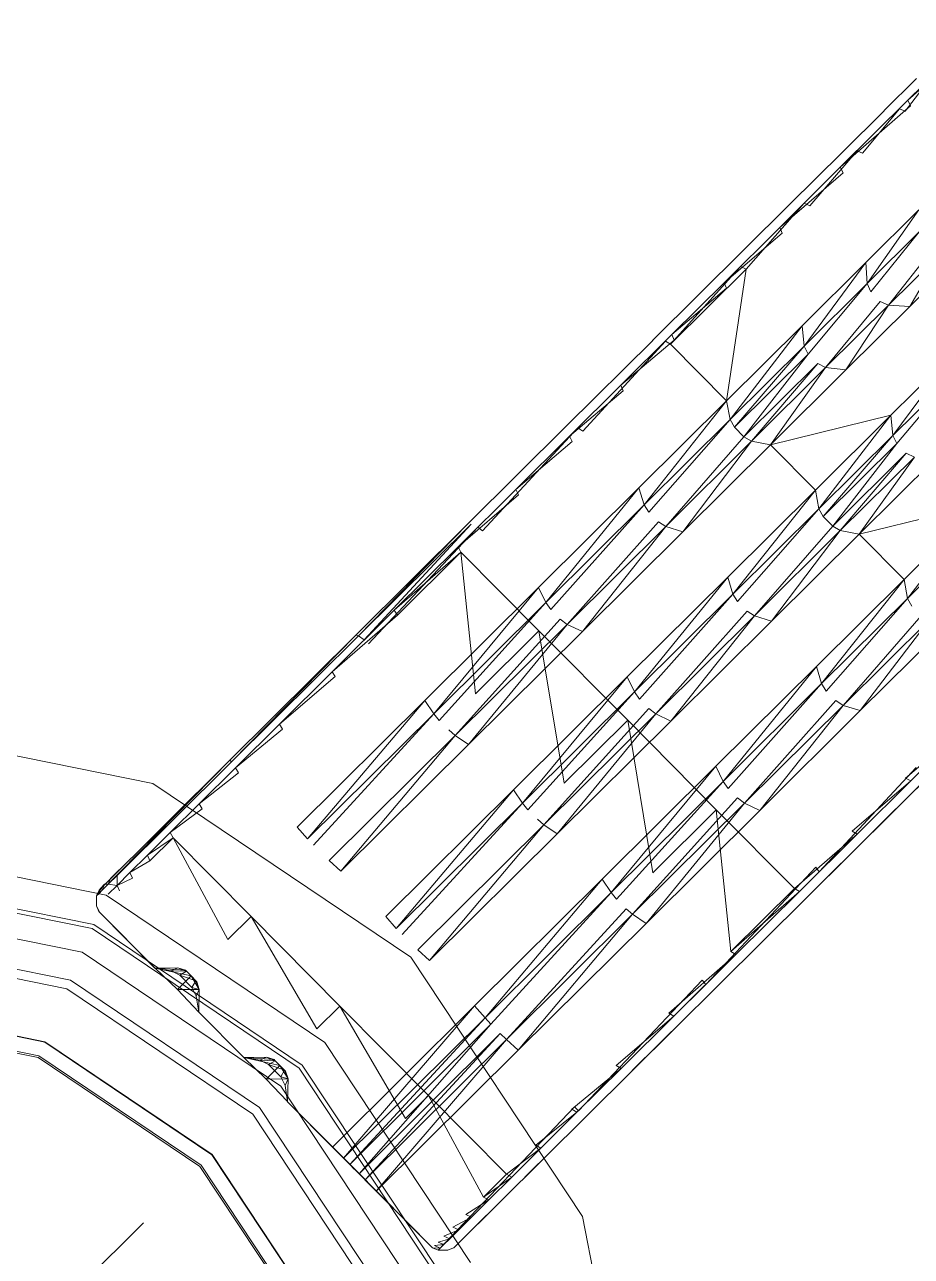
# Model space of a CAD drawing. Header units: millimetres. Extents: x 233224 to 234067, y -13631 to -11613.
# Drawn here: x 233537.18 to 233546.53, y -13182.63 to -13169.65 of the extents above; entities that cross this region are included whole.
import ezdxf

# ---------------------------------------------------------------- set-up
doc = ezdxf.new("R2010")
doc.units = ezdxf.units.MM
doc.header["$MEASUREMENT"] = 0
doc.layers.add('Int - Furniture _Pen_No__75', color=6, linetype='Continuous', lineweight=20)

# ---------------------------------------------------------------- blocks, each defined once
blk = doc.blocks.new('kalin masa ayak')
at = {"layer": 'Int - Furniture _Pen_No__75', "linetype": 'Continuous'}
for p, q in [((371.45, 307.81), (358.14, 337.76)), ((372.29, 275.05), (371.45, 307.81)), ((355.94, 277.87), (355.27, 304.17)), ((356.41, 277.79), (355.73, 304.27)), ((359.73, 277.21), (359.02, 305.01)), ((349.16, 279.03), (348.56, 302.65)), ((350.15, 278.86), (349.54, 302.87)), ((353.27, 278.33), (352.63, 303.56)), ((357.81, 302.58), (356.95, 301.98)), ((358.43, 302.73), (357.81, 302.58)), ((358.46, 302.73), (358.43, 302.73)), ((358.76, 302.67), (358.46, 302.73)), ((359.28, 302.59), (358.76, 302.67)), ((358.76, 302.67), (473.36, 282.89)), ((360.13, 302.44), (359.28, 302.59)), ((343.17, 280.07), (342.63, 301.31)), ((343.21, 280.06), (342.67, 301.33)), ((354.64, 289.91), (356.6, 301.43)), ((355.17, 293.14), (356.6, 301.43)), ((356.6, 301.43), (356.95, 301.98)), ((356.6, 301.43), (356.97, 301.98)), ((356.62, 301.43), (356.6, 301.43)), ((356.97, 301.98), (356.62, 301.43)), ((356.62, 301.43), (357.27, 301.93)), ((357.27, 301.93), (356.92, 301.37)), ((356.92, 301.37), (357.79, 301.84)), ((356.95, 301.98), (356.97, 301.98)), ((377.41, 297.84), (356.97, 301.98)), ((356.97, 301.98), (357.27, 301.93)), ((357.27, 301.93), (357.79, 301.84)), ((357.79, 301.84), (357.44, 301.29)), ((357.44, 301.29), (358.65, 301.69)), ((357.79, 301.84), (358.65, 301.69)), ((358.65, 301.69), (358.31, 301.13)), ((358.31, 301.13), (359.97, 301.46)), ((358.65, 301.69), (359.97, 301.46)), ((359.97, 301.46), (359.62, 300.91)), ((359.62, 300.91), (361.84, 301.14)), ((359.97, 301.46), (361.84, 301.14)), ((363.24, 301.9), (361.43, 302.21)), ((361.84, 301.14), (361.51, 300.58)), ((361.84, 301.14), (364.39, 300.7)), ((341.43, 280.37), (340.91, 300.93)), ((341.63, 280.33), (341.11, 300.97)), ((361.51, 300.58), (364.39, 300.7)), ((364.39, 300.7), (364.09, 300.14)), ((364.09, 300.14), (365.47, 288.04)), ((367.45, 299.56), (364.09, 300.14)), ((364.09, 300.14), (367.73, 300.12)), ((364.39, 300.7), (367.73, 300.12)), ((367.73, 300.12), (367.45, 299.56)), ((367.73, 300.12), (371.99, 299.39)), ((372.98, 300.22), (368.87, 300.93)), ((367.45, 299.56), (365.47, 288.04)), ((367.45, 299.56), (371.99, 299.39)), ((371.99, 299.39), (371.73, 298.82)), ((371.73, 298.82), (377.28, 298.47)), ((371.99, 299.39), (377.28, 298.47)), ((377.28, 298.47), (377.04, 297.9)), ((377.04, 297.9), (383.73, 297.36)), ((377.28, 298.47), (383.73, 297.36)), ((377.49, 298.43), (377.41, 297.84)), ((396.08, 294.62), (377.49, 298.43)), ((383.73, 297.36), (383.5, 296.79)), ((383.73, 297.36), (391.44, 296.03)), ((392.3, 296.89), (384.58, 298.22)), ((383.5, 296.79), (391.44, 296.03)), ((391.44, 296.03), (391.21, 295.45)), ((396.14, 295.22), (391.44, 296.03)), ((391.44, 296.03), (400.54, 294.45)), ((391.21, 295.45), (400.54, 294.45)), ((396.14, 295.22), (396.08, 294.62)), ((412.74, 291.74), (396.14, 295.22)), ((400.54, 294.45), (400.3, 293.89)), ((400.3, 293.89), (407.6, 280.77)), ((409.59, 292.28), (400.3, 293.89)), ((400.3, 293.89), (409.86, 292.85)), ((400.54, 294.45), (409.86, 292.85)), ((419.51, 292.19), (410.93, 293.67)), ((355.16, 293.14), (354.88, 291.5)), ((354.89, 291.5), (355.16, 293.14)), ((375.97, 289.56), (355.16, 293.14)), ((375.59, 287.92), (355.16, 293.14)), ((409.59, 292.28), (407.6, 280.77)), ((409.86, 292.85), (409.59, 292.28)), ((409.59, 292.28), (418.31, 291.39)), ((409.86, 292.85), (418.31, 291.39)), ((412.75, 292.35), (412.74, 291.74)), ((427.43, 289.2), (412.75, 292.35)), ((419.51, 292.19), (426.89, 290.91)), ((354.89, 291.5), (354.74, 290.61)), ((375.59, 287.92), (354.89, 291.5)), ((375.41, 287.05), (354.89, 291.5)), ((418.31, 291.39), (418.02, 290.83)), ((418.02, 290.83), (426.16, 290.03)), ((418.31, 291.39), (426.16, 290.03)), ((352.91, 280.06), (354.64, 289.91)), ((354.74, 290.61), (354.5, 289.23)), ((354.61, 289.92), (354.5, 289.23)), ((375.17, 285.65), (354.74, 290.61)), ((354.74, 290.61), (375.41, 287.05)), ((375.97, 289.56), (375.59, 287.92)), ((394.66, 286.33), (375.97, 289.56)), ((394.05, 284.74), (375.97, 289.56)), ((426.16, 290.03), (425.86, 289.48)), ((425.86, 289.48), (433.69, 288.74)), ((426.16, 290.03), (433.69, 288.74)), ((333.16, 281.8), (289.44, 289.38)), ((354.34, 288.33), (354.05, 286.69)), ((354.5, 289.23), (354.34, 288.33)), ((354.34, 288.33), (374.86, 283.1)), ((354.34, 288.33), (375.05, 284.76)), ((375.17, 285.65), (354.5, 289.23)), ((375.05, 284.76), (354.5, 289.23)), ((362.09, 288.63), (363.2, 274.96)), ((365.47, 288.04), (362.09, 288.63)), ((365.47, 288.04), (363.2, 274.96)), ((375.59, 287.92), (375.41, 287.05)), ((394.05, 284.74), (375.59, 287.92)), ((393.82, 283.86), (375.59, 287.92)), ((306.11, 286.47), (333.16, 281.8)), ((352.91, 280.06), (354.05, 286.69)), ((354.05, 286.69), (374.86, 283.1)), ((375.17, 285.65), (375.05, 284.76)), ((393.5, 281.57), (375.17, 285.65)), ((394.66, 286.33), (394.05, 284.74)), ((411.31, 283.45), (394.66, 286.33)), ((410.43, 281.91), (394.66, 286.33)), ((375.05, 284.76), (374.86, 283.1)), ((375.05, 284.76), (393.54, 279.88)), ((375.05, 284.76), (393.5, 281.57)), ((394.05, 284.74), (393.82, 283.86)), ((410.43, 281.91), (394.05, 284.74)), ((410.15, 281.04), (394.05, 284.74)), ((374.86, 283.1), (393.54, 279.88)), ((411.31, 283.45), (410.43, 281.91)), ((426.01, 280.91), (411.31, 283.45)), ((424.85, 279.42), (411.31, 283.45)), ((393.58, 282.47), (393.5, 281.57)), ((409.89, 278.74), (393.58, 282.47)), ((398.31, 282.37), (405.35, 267.68)), ((407.6, 280.77), (398.31, 282.37)), ((410.43, 281.91), (410.15, 281.04)), ((424.85, 279.42), (410.43, 281.91)), ((424.51, 278.57), (410.43, 281.91)), ((334.05, 261.18), (341.43, 280.37)), ((393.5, 281.57), (393.54, 279.88)), ((393.5, 281.57), (410.19, 277)), ((393.5, 281.57), (409.89, 278.74)), ((407.6, 280.77), (405.35, 267.68)), ((426.01, 280.91), (424.85, 279.42)), ((438.83, 278.7), (426.01, 280.91)), ((437.43, 277.25), (426.01, 280.91)), ((334.21, 261.08), (341.63, 280.33)), ((335.54, 260.23), (343.17, 280.07)), ((335.57, 260.21), (343.21, 280.06)), ((352.93, 280.06), (352.44, 276.82)), ((353.68, 278.52), (352.91, 280.06)), ((352.91, 280.06), (352.93, 280.06)), ((352.93, 280.06), (354.34, 278.12)), ((353.68, 278.52), (352.93, 280.06)), ((393.54, 279.88), (410.19, 277)), ((409.91, 279.65), (409.89, 278.74)), ((424.31, 276.25), (409.91, 279.65)), ((424.85, 279.42), (424.51, 278.57)), ((437.43, 277.25), (424.85, 279.42)), ((437.03, 276.41), (424.85, 279.42)), ((340.67, 256.99), (349.16, 279.03)), ((341.52, 256.45), (350.15, 278.86)), ((344.21, 254.76), (353.27, 278.33)), ((346.5, 253.31), (355.94, 277.87)), ((346.89, 253.06), (356.41, 277.79)), ((352.44, 276.82), (354.34, 278.12)), ((353.82, 277.51), (353.68, 278.52)), ((353.68, 278.52), (354.34, 278.12)), ((353.82, 277.51), (354.34, 278.12)), ((354.45, 276.47), (354.34, 278.12)), ((354.34, 278.12), (354.59, 277.32)), ((354.34, 278.12), (354.56, 277.17)), ((409.89, 278.74), (410.19, 277)), ((409.89, 278.74), (424.89, 274.46)), ((409.89, 278.74), (424.31, 276.25)), ((349.74, 251.26), (359.73, 277.21)), ((352.44, 276.82), (351.81, 273.6)), ((351.81, 273.6), (354.45, 276.47)), ((352.44, 276.82), (354.45, 276.47)), ((353.51, 275.7), (353.82, 277.51)), ((353.51, 275.7), (354.56, 277.17)), ((354.56, 277.17), (353.82, 277.51)), ((354.56, 277.17), (354.32, 275.78)), ((354.45, 276.47), (354.32, 275.78)), ((354.56, 277.17), (354.45, 276.47)), ((354.59, 277.32), (354.56, 277.17)), ((410.19, 277), (424.89, 274.46)), ((424.27, 277.17), (424.31, 276.25)), ((436.88, 274.08), (424.27, 277.17)), ((351.81, 273.6), (354.3, 275.62)), ((353.03, 274.81), (354.32, 275.78)), ((353.03, 274.81), (353.51, 275.7)), ((353.51, 275.7), (354.32, 275.78)), ((354.32, 275.78), (353.79, 274.95)), ((354.3, 275.62), (353.79, 274.95)), ((354.32, 275.78), (354.3, 275.62)), ((359.83, 275.54), (360.95, 261.88)), ((363.2, 274.96), (359.83, 275.54)), ((373.71, 276.47), (373.34, 274.84)), ((392.4, 273.24), (373.71, 276.47)), ((391.79, 271.65), (373.71, 276.47)), ((424.31, 276.25), (424.89, 274.46)), ((424.31, 276.25), (437.72, 272.24)), ((424.31, 276.25), (436.88, 274.08)), ((353.79, 274.95), (351.8, 273.61)), ((351.8, 273.61), (353.03, 274.81)), ((353.79, 274.95), (351.81, 273.6)), ((353.79, 274.95), (353.03, 274.81)), ((360.51, 244.46), (372.29, 275.05)), ((363.2, 274.96), (360.95, 261.88)), ((391.79, 271.65), (373.34, 274.84)), ((424.89, 274.46), (437.72, 272.24)), ((436.78, 275.02), (436.88, 274.08)), ((436.88, 274.08), (437.72, 272.24)), ((436.88, 274.08), (448.76, 270.34)), ((436.88, 274.08), (447.73, 272.21)), ((350.65, 266.97), (351.8, 273.61)), ((351.8, 273.61), (350.67, 266.98)), ((351.81, 273.6), (351.8, 273.61)), ((392.4, 273.24), (391.79, 271.65)), ((409.04, 270.37), (392.4, 273.24)), ((408.18, 268.83), (392.4, 273.24)), ((372.78, 271.67), (372.6, 270.02)), ((372.78, 271.67), (391.28, 266.79)), ((372.78, 271.67), (391.25, 268.49)), ((391.25, 268.49), (372.92, 272.57)), ((391.79, 271.65), (391.56, 270.78)), ((408.18, 268.83), (391.79, 271.65)), ((407.89, 267.96), (391.79, 271.65)), ((437.72, 272.24), (436.57, 265.62)), ((437.72, 272.24), (448.76, 270.34)), ((372.6, 270.02), (391.28, 266.79)), ((409.04, 270.37), (408.18, 268.83)), ((423.74, 267.83), (409.04, 270.37)), ((422.6, 266.33), (409.04, 270.37)), ((448.76, 270.34), (436.57, 265.62)), ((391.32, 269.39), (391.25, 268.49)), ((407.63, 265.65), (391.32, 269.39)), ((396.05, 269.28), (403.09, 254.6)), ((405.35, 267.68), (396.05, 269.28)), ((408.18, 268.83), (407.89, 267.96)), ((422.6, 266.33), (408.18, 268.83)), ((422.25, 265.48), (408.18, 268.83)), ((391.25, 268.49), (391.28, 266.79)), ((391.25, 268.49), (407.93, 263.91)), ((391.25, 268.49), (407.63, 265.65)), ((405.35, 267.68), (403.09, 254.6)), ((423.74, 267.83), (422.6, 266.33)), ((436.57, 265.62), (423.74, 267.83)), ((435.17, 264.17), (423.74, 267.83)), ((350.67, 266.98), (350.18, 263.73)), ((350.65, 266.97), (350.67, 266.98)), ((351.41, 265.43), (350.65, 266.97)), ((350.67, 266.98), (352.07, 265.04)), ((351.41, 265.43), (350.67, 266.98)), ((391.28, 266.79), (407.93, 263.91)), ((407.65, 266.57), (407.63, 265.65)), ((422.05, 263.17), (407.65, 266.57)), ((422.6, 266.33), (422.25, 265.48)), ((435.17, 264.17), (422.6, 266.33)), ((434.78, 263.32), (422.6, 266.33)), ((350.18, 263.73), (352.07, 265.04)), ((351.56, 264.43), (351.41, 265.43)), ((351.41, 265.43), (352.07, 265.04)), ((351.56, 264.43), (352.07, 265.04)), ((352.19, 263.38), (352.07, 265.04)), ((352.07, 265.04), (352.33, 264.24)), ((352.07, 265.04), (352.3, 264.08)), ((407.63, 265.65), (407.93, 263.91)), ((407.63, 265.65), (422.63, 261.38)), ((407.63, 265.65), (422.05, 263.17)), ((436.57, 265.62), (435.17, 264.17)), ((447.62, 263.71), (436.57, 265.62)), ((446.02, 262.3), (436.57, 265.62)), ((350.18, 263.73), (349.55, 260.52)), ((350.18, 263.73), (352.19, 263.38)), ((351.24, 262.62), (351.56, 264.43)), ((351.24, 262.62), (352.3, 264.08)), ((352.3, 264.08), (351.56, 264.43)), ((352.3, 264.08), (352.06, 262.69)), ((352.31, 264.08), (352.19, 263.38)), ((352.33, 264.24), (352.3, 264.08)), ((407.93, 263.91), (422.63, 261.38)), ((422.01, 264.09), (422.05, 263.17)), ((434.63, 261), (422.01, 264.09)), ((435.17, 264.17), (434.78, 263.32)), ((446.02, 262.3), (435.17, 264.17)), ((445.56, 261.46), (435.17, 264.17)), ((349.55, 260.52), (352.19, 263.38)), ((349.55, 260.52), (352.03, 262.54)), ((350.77, 261.72), (352.06, 262.69)), ((350.77, 261.72), (351.24, 262.62)), ((351.24, 262.62), (352.06, 262.69)), ((352.06, 262.69), (351.53, 261.87)), ((352.03, 262.54), (351.53, 261.87)), ((352.06, 262.69), (352.03, 262.54)), ((352.19, 263.38), (352.06, 262.69)), ((357.57, 262.46), (358.96, 250.36)), ((360.95, 261.88), (357.57, 262.46)), ((371.46, 263.38), (371.07, 261.76)), ((390.14, 260.16), (371.46, 263.38)), ((389.53, 258.58), (371.46, 263.38)), ((422.05, 263.17), (422.63, 261.38)), ((422.05, 263.17), (435.46, 259.17)), ((422.05, 263.17), (434.63, 261)), ((434.78, 263.32), (434.54, 261.93)), ((445.32, 260.07), (434.78, 263.32)), ((434.78, 263.32), (445.56, 261.46)), ((446.02, 262.3), (445.56, 261.46)), ((319.88, 246.28), (334.05, 261.18)), ((320, 246.11), (334.21, 261.08)), ((351.53, 261.87), (349.53, 260.52)), ((349.53, 260.52), (350.77, 261.72)), ((351.53, 261.87), (350.77, 261.72)), ((360.95, 261.88), (358.96, 250.36)), ((389.53, 258.58), (371.07, 261.76)), ((422.63, 261.38), (435.46, 259.17)), ((445.32, 260.07), (434.54, 261.93)), ((434.54, 261.93), (434.63, 261)), ((445.46, 259.13), (434.54, 261.93)), ((434.63, 261), (435.46, 259.17)), ((434.63, 261), (446.51, 257.25)), ((434.63, 261), (445.46, 259.13)), ((320.9, 244.83), (335.54, 260.23)), ((320.93, 244.8), (335.57, 260.21)), ((348.11, 252.23), (349.53, 260.52)), ((348.11, 252.23), (349.55, 260.52)), ((349.55, 260.52), (349.53, 260.52)), ((390.14, 260.16), (389.53, 258.58)), ((406.79, 257.29), (390.14, 260.16)), ((405.91, 255.75), (390.14, 260.16)), ((445.32, 260.07), (445.46, 259.13)), ((454.67, 257.54), (445.32, 260.07)), ((370.53, 258.59), (370.34, 256.93)), ((370.53, 258.59), (389.03, 253.71)), ((370.53, 258.59), (388.98, 255.4)), ((388.98, 255.4), (370.66, 259.48)), ((389.53, 258.58), (389.31, 257.7)), ((405.91, 255.75), (389.53, 258.58)), ((405.63, 254.88), (389.53, 258.58)), ((435.46, 259.17), (434.32, 252.53)), ((435.46, 259.17), (446.51, 257.25)), ((445.46, 259.13), (446.51, 257.25)), ((445.46, 259.13), (455.86, 255.65)), ((445.46, 259.13), (454.67, 257.54)), ((406.79, 257.29), (405.91, 255.75)), ((421.49, 254.75), (406.79, 257.29)), ((420.34, 253.26), (406.79, 257.29)), ((446.51, 257.25), (434.32, 252.53)), ((446.51, 257.25), (455.86, 255.65)), ((324.4, 239.87), (340.67, 256.99)), ((324.98, 239.05), (341.52, 256.45)), ((370.34, 256.93), (389.03, 253.71)), ((389.06, 256.31), (388.98, 255.4)), ((405.37, 252.58), (389.06, 256.31)), ((393.79, 256.21), (401.1, 243.09)), ((403.09, 254.6), (393.79, 256.21)), ((405.91, 255.75), (405.63, 254.88)), ((420.34, 253.26), (405.91, 255.75)), ((419.99, 252.4), (405.91, 255.75)), ((326.82, 236.46), (344.21, 254.76)), ((388.98, 255.4), (389.03, 253.71)), ((388.98, 255.4), (405.67, 250.83)), ((388.98, 255.4), (405.37, 252.58)), ((403.09, 254.6), (401.1, 243.09)), ((421.49, 254.75), (420.34, 253.26)), ((434.32, 252.53), (421.49, 254.75)), ((432.91, 251.08), (421.49, 254.75)), ((328.37, 234.24), (346.5, 253.31)), ((389.03, 253.71), (405.67, 250.83)), ((405.39, 253.48), (405.37, 252.58)), ((419.79, 250.09), (405.39, 253.48)), ((420.34, 253.26), (419.99, 252.4)), ((432.91, 251.08), (420.34, 253.26)), ((432.51, 250.24), (420.34, 253.26)), ((328.64, 233.87), (346.89, 253.06)), ((348.25, 251.6), (348.11, 252.23)), ((348.11, 252.23), (348.13, 252.23)), ((348.13, 252.23), (348.25, 251.6)), ((405.37, 252.58), (405.67, 250.83)), ((405.37, 252.58), (420.37, 248.29)), ((405.37, 252.58), (419.79, 250.09)), ((434.32, 252.53), (432.91, 251.08)), ((445.36, 250.63), (434.32, 252.53)), ((443.75, 249.21), (434.32, 252.53)), ((330.58, 231.11), (349.74, 251.26)), ((348.27, 251.59), (348.25, 251.6)), ((348.27, 251.59), (348.85, 250.74)), ((348.85, 250.74), (348.87, 250.74)), ((348.87, 250.74), (349.17, 250.69)), ((348.87, 250.74), (349.43, 250.4)), ((348.87, 250.74), (349.41, 250.4)), ((349.17, 250.69), (349.7, 250.59)), ((349.17, 250.69), (349.73, 250.34)), ((349.17, 250.69), (349.43, 250.4)), ((349.7, 250.59), (368.55, 247.09)), ((349.7, 250.59), (350.55, 250.45)), ((349.7, 250.59), (350.25, 250.24)), ((349.7, 250.59), (349.73, 250.34)), ((351.26, 251.08), (349.96, 251.31)), ((351.26, 251.08), (350.55, 250.45)), ((351.13, 251.71), (351.26, 251.08)), ((353.02, 251.39), (351.26, 251.08)), ((351.26, 251.08), (351.85, 250.23)), ((353.15, 250.75), (351.26, 251.08)), ((353.02, 251.39), (353.15, 250.75)), ((355.59, 250.94), (353.15, 250.75)), ((355.7, 250.31), (353.15, 250.75)), ((355.59, 250.94), (358.96, 250.36)), ((355.59, 250.94), (355.7, 250.31)), ((405.67, 250.83), (420.37, 248.29)), ((419.75, 251.01), (419.79, 250.09)), ((432.36, 247.91), (419.75, 251.01)), ((432.91, 251.08), (432.51, 250.24)), ((443.75, 249.21), (432.91, 251.08)), ((443.31, 248.38), (432.91, 251.08)), ((445.36, 250.63), (443.75, 249.21)), ((454.71, 249.01), (445.36, 250.63)), ((452.95, 247.62), (445.36, 250.63)), ((368.55, 247.09), (349.41, 250.4)), ((349.43, 250.4), (349.73, 250.34)), ((349.73, 250.34), (350.25, 250.24)), ((350.55, 250.45), (350.25, 250.24)), ((350.55, 250.45), (351.85, 250.23)), ((350.55, 250.45), (351.1, 250.1)), ((351.1, 250.1), (352.39, 249.87)), ((368.62, 247.33), (351.85, 250.23)), ((358.96, 250.36), (355.7, 250.31)), ((359.03, 249.73), (355.7, 250.31)), ((358.96, 250.36), (359.03, 249.73)), ((363.29, 249), (359.03, 249.73)), ((363.24, 249.62), (359.03, 249.73)), ((363.24, 249.62), (363.29, 249)), ((419.79, 250.09), (420.37, 248.29)), ((419.79, 250.09), (433.2, 246.08)), ((419.79, 250.09), (432.36, 247.91)), ((432.51, 250.24), (432.27, 248.85)), ((443.07, 246.98), (432.51, 250.24)), ((432.51, 250.24), (443.31, 248.38)), ((368.59, 248.08), (363.29, 249)), ((368.55, 248.71), (363.29, 249)), ((368.55, 248.71), (368.59, 248.08)), ((375.03, 246.98), (368.59, 248.08)), ((375.01, 247.59), (368.59, 248.08)), ((420.37, 248.29), (433.2, 246.08)), ((443.07, 246.98), (432.27, 248.85)), ((432.27, 248.85), (432.36, 247.91)), ((443.2, 246.04), (432.27, 248.85)), ((443.75, 249.21), (443.31, 248.38)), ((452.95, 247.62), (443.75, 249.21)), ((452.47, 246.8), (443.75, 249.21)), ((454.71, 249.01), (452.95, 247.62)), ((462.45, 247.68), (454.71, 249.01)), ((460.59, 246.3), (454.71, 249.01)), ((368.62, 247.33), (368.55, 247.09)), ((387.01, 243.9), (368.55, 247.09)), ((387.18, 244.13), (368.62, 247.33)), ((368.62, 247.33), (387.01, 243.9)), ((375.01, 247.59), (375.03, 246.98)), ((382.75, 245.64), (375.03, 246.98)), ((382.72, 246.25), (375.03, 246.98)), ((432.36, 247.91), (433.2, 246.08)), ((432.36, 247.91), (444.25, 244.18)), ((432.36, 247.91), (443.2, 246.04)), ((443.07, 246.98), (443.2, 246.04)), ((452.41, 244.45), (443.07, 246.98)), ((452.95, 247.62), (452.47, 246.8)), ((460.59, 246.3), (452.95, 247.62)), ((460.09, 245.47), (452.95, 247.62)), ((382.72, 246.25), (382.75, 245.64)), ((391.84, 244.07), (382.75, 245.64)), ((391.8, 244.69), (382.75, 245.64)), ((387.59, 245.42), (404.05, 241.96)), ((433.2, 246.08), (431.77, 237.79)), ((442.82, 235.89), (433.2, 246.08)), ((433.2, 246.08), (444.25, 244.18)), ((443.2, 246.04), (444.25, 244.18)), ((443.2, 246.04), (453.59, 242.56)), ((443.2, 246.04), (452.41, 244.45)), ((452.23, 245.4), (452.41, 244.45)), ((460.04, 243.14), (452.23, 245.4)), ((337.93, 220.7), (360.51, 244.46)), ((387.18, 244.13), (387.01, 243.9)), ((387.45, 244.83), (387.18, 244.13)), ((403.67, 241.28), (387.18, 244.13)), ((387.18, 244.13), (403.42, 241.07)), ((387.45, 244.83), (403.67, 241.28)), ((391.8, 244.69), (401.1, 243.09)), ((391.8, 244.69), (391.84, 244.07)), ((401.17, 242.47), (391.84, 244.07)), ((401.1, 243.09), (391.84, 244.07)), ((444.25, 244.18), (453.59, 242.56)), ((452.41, 244.45), (453.59, 242.56)), ((452.41, 244.45), (461.33, 241.22)), ((452.41, 244.45), (460.04, 243.14)), ((403.42, 241.07), (387.01, 243.9)), ((401.1, 243.09), (401.17, 242.47)), ((409.62, 241), (401.17, 242.47)), ((409.53, 241.63), (401.17, 242.47)), ((404.25, 242.54), (404.05, 241.96)), ((404.25, 242.54), (418.71, 239.44)), ((409.53, 241.63), (409.62, 241)), ((453.59, 242.56), (461.33, 241.22)), ((401.9, 241.33), (403.42, 241.07)), ((417.86, 238.58), (403.42, 241.07)), ((417.47, 239.64), (409.62, 241)), ((417.37, 240.27), (409.62, 241)), ((417.37, 240.27), (417.47, 239.64)), ((424.99, 238.35), (417.47, 239.64)), ((424.87, 238.98), (417.47, 239.64)), ((418.94, 240.01), (418.71, 239.44)), ((418.94, 240.01), (431.51, 237.22)), ((424.87, 238.98), (424.99, 238.35)), ((430.45, 236.41), (417.86, 238.58)), ((432.45, 237.06), (424.99, 238.35)), ((432.33, 237.7), (424.99, 238.35)), ((431.77, 237.79), (431.51, 237.22)), ((442.82, 235.89), (431.77, 237.79)), ((431.77, 237.79), (442.52, 235.32)), ((432.33, 237.7), (432.45, 237.06)), ((450.52, 232.94), (430.45, 236.4)), ((440.11, 235.74), (432.45, 237.06)), ((439.99, 236.37), (432.45, 237.06)), ((439.99, 236.37), (440.11, 235.74)), ((448.25, 234.33), (440.11, 235.74)), ((448.13, 234.96), (440.11, 235.74)), ((442.82, 235.89), (442.52, 235.32)), ((442.82, 235.89), (451.85, 233.71)), ((448.13, 234.96), (448.25, 234.33)), ((457.12, 232.8), (448.25, 234.33)), ((457.02, 233.44), (448.25, 234.33)), ((452.16, 234.27), (451.85, 233.71)), ((452.16, 234.27), (459.57, 232.38)), ((449.22, 233.16), (450.52, 232.94)), ((458.17, 231.62), (450.52, 232.94)), ((457.02, 233.44), (457.12, 232.8)), ((457.12, 232.8), (459.57, 232.38)), ((467.01, 231.09), (457.12, 232.8)), ((466.91, 231.72), (457.12, 232.8)), ((459.9, 232.93), (459.57, 232.38)), ((459.9, 232.93), (465.77, 231.31)), ((464.32, 230.56), (458.17, 231.62)), ((466.11, 231.87), (465.77, 231.31)), ((466.11, 231.87), (470.53, 230.49)), ((466.91, 231.72), (467.01, 231.09)), ((478.17, 229.17), (467.01, 231.09)), ((478.09, 229.79), (467.01, 231.09)), ((469.06, 229.74), (464.32, 230.55))]:
    blk.add_line(p, q, dxfattribs=at)

msp = doc.modelspace()

# ---------------------------------------------------------------- block references
at = {"layer": 'Int - Furniture _Pen_No__75', "linetype": 'Continuous', "xscale": -0.1, "yscale": 0.1, "zscale": 100, "rotation": 214.9793690535333}
msp.add_blockref('kalin masa ayak', (233494.976, -13178.282), dxfattribs=at)

doc.saveas('drawing.dxf')
